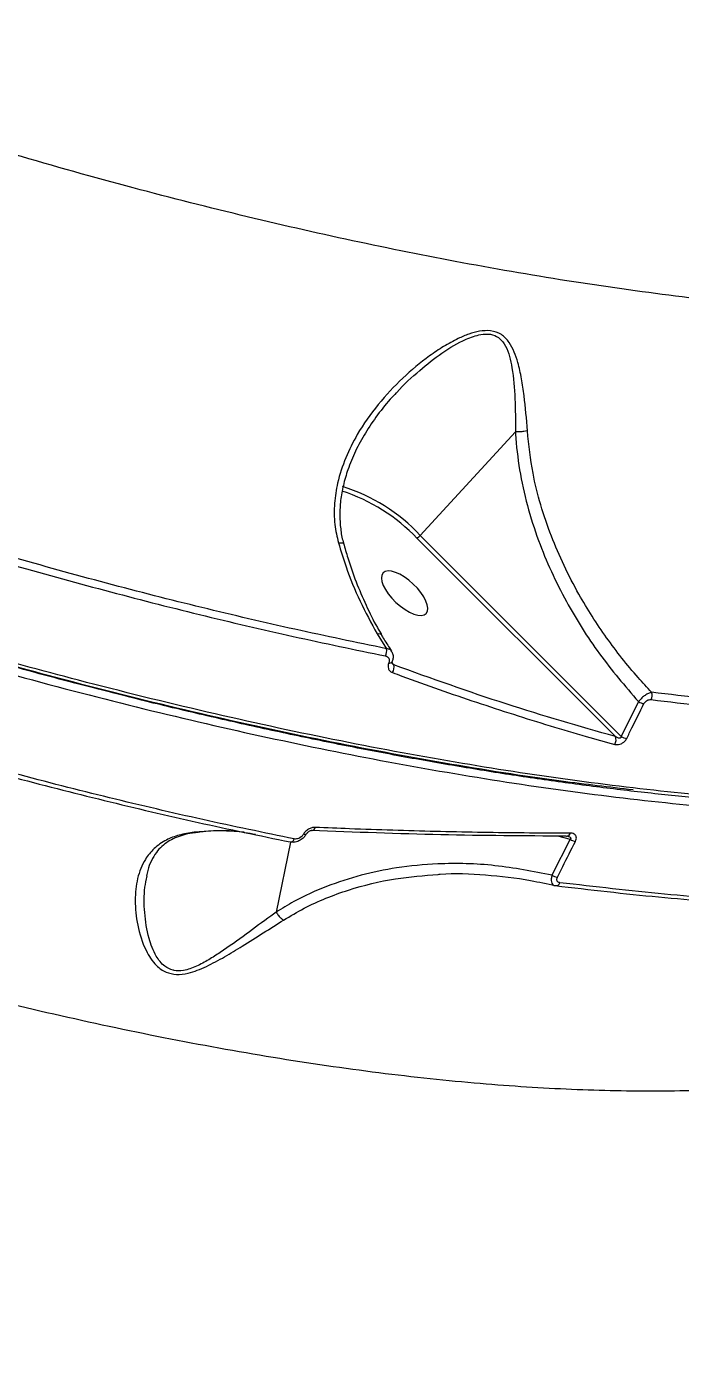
# Model space of a CAD drawing. Header units: millimetres. Extents: x -4335 to 4318, y -3792 to 3101.
# Drawn here: x 1245.6 to 1348.5, y 440.5 to 651.2 of the extents above; entities that cross this region are included whole.
import ezdxf

# ---------------------------------------------------------------- set-up
doc = ezdxf.new("R2010")
doc.units = ezdxf.units.MM
doc.layers.add('DIKOM_ОБЪЕКТ', color=7, linetype='Continuous')
doc.layers.add('DIKOM_РАЗМЕР_ОБЪЕКТА', color=7, linetype='Continuous')
doc.styles.add('style1', font='arial.ttf', dxfattribs={"width": 0.8})
doc.dimstyles.new('1-50', dxfattribs={"dimtxt": 300, "dimasz": 200, "dimexe": 100, "dimexo": 0, "dimgap": 100, "dimtad": 1, "dimtxsty": 'style1', "dimcen": 200, "dimclrd": 7, "dimclre": 7, "dimclrt": 7, "dimadec": 1, "dimazin": 2, "dimtfac": 1, "dimtmove": 0, "dimatfit": 2, "dimfxl": 0, "dimlwd": 25, "dimlwe": 18, "dimarcsym": 0})

# ---------------------------------------------------------------- blocks, each defined once
blk = doc.blocks.new('*D2')
at = {"layer": 'Defpoints', "color": 0, "transparency": 16777216}
for p in [(2711.72, 601.17), (-2007.01, 181.47), (-2007.01, -2298.93)]:
    blk.add_point(p, dxfattribs=at)
at = {"layer": 'DIKOM_РАЗМЕР_ОБЪЕКТА', "color": 7, "lineweight": 18, "transparency": 16777216}
for p, q in [((2711.72, 601.17), (2711.72, -2398.93)), ((-2007.01, 181.47), (-2007.01, -2398.93))]:
    blk.add_line(p, q, dxfattribs=at)
at = {"layer": 'DIKOM_РАЗМЕР_ОБЪЕКТА', "color": 7, "lineweight": 25, "transparency": 16777216}
blk.add_line((2511.72, -2298.93), (-1807.01, -2298.93), dxfattribs=at)
at = {"layer": 'DIKOM_РАЗМЕР_ОБЪЕКТА', "color": 7, "transparency": 16777216}
for points in [[(-1807.01, -2265.6), (-1807.01, -2332.27), (-2007.01, -2298.93)], [(2511.72, -2265.6), (2511.72, -2332.27), (2711.72, -2298.93)]]:
    blk.add_solid(points, dxfattribs=at)
at = {"layer": 'DIKOM_РАЗМЕР_ОБЪЕКТА', "color": 7, "transparency": 16777216, "insert": (-22.56, -2045.76), "char_height": 300, "attachment_point": 5, "style": 'style1'}
blk.add_mtext('4750', dxfattribs=at)
blk = doc.blocks.new('*D3')
at = {"layer": 'Defpoints', "color": 0, "transparency": 16777216}
for p in [(-2375.87, 1532.76), (1667.44, 1532.76), (-1786.5, -1525.94)]:
    blk.add_point(p, dxfattribs=at)
at = {"layer": 'DIKOM_РАЗМЕР_ОБЪЕКТА', "color": 7, "lineweight": 18, "transparency": 16777216}
for p, q in [((1667.44, 1532.76), (-2475.87, 1532.76)), ((-1786.5, -1525.94), (-2475.87, -1525.94))]:
    blk.add_line(p, q, dxfattribs=at)
at = {"layer": 'DIKOM_РАЗМЕР_ОБЪЕКТА', "color": 7, "lineweight": 25, "transparency": 16777216}
blk.add_line((-2375.87, -1325.94), (-2375.87, 1332.76), dxfattribs=at)
at = {"layer": 'DIKOM_РАЗМЕР_ОБЪЕКТА', "color": 7, "transparency": 16777216}
for points in [[(-2409.21, 1332.76), (-2342.54, 1332.76), (-2375.87, 1532.76)], [(-2409.21, -1325.94), (-2342.54, -1325.94), (-2375.87, -1525.94)]]:
    blk.add_solid(points, dxfattribs=at)
at = {"layer": 'DIKOM_РАЗМЕР_ОБЪЕКТА', "color": 7, "transparency": 16777216, "insert": (-2629.15, -119.32), "char_height": 300, "attachment_point": 5, "rotation": 90, "style": 'style1'}
blk.add_mtext('3050', dxfattribs=at)

msp = doc.modelspace()

# ---------------------------------------------------------------- linework, layer by layer
at = {"layer": 'DIKOM_ОБЪЕКТ', "color": 7, "linetype": 'Continuous', "lineweight": 15}
for p, q in [((1303.579, 593.312), (1303.778, 593.549)), ((1322.542, 587.434), (1307.54, 571.121)), ((1339.219, 539.464), (1307.54, 571.121)), ((1307.053, 570.661), (1338.288, 539.448)), ((1300.749, 555.631), (1302.208, 553.29)), ((1303.358, 550.74), (1303.078, 551.122)), ((1341.927, 544.952), (1339.219, 539.464)), ((1287.092, 522.85), (1284.834, 511.816)), ((1331.146, 523.275), (1328.297, 517.619)), ((1329.187, 523.837), (1331.146, 523.275))]:
    msp.add_line(p, q, dxfattribs=at)
at = {"layer": 'DIKOM_ОБЪЕКТ', "color": 7, "linetype": 'Continuous', "lineweight": 15, "flags": 128}
for points in [[(1300.749, 555.631), (1301.028, 555.661), (1301.24, 555.636), (1301.375, 555.557), (1301.398, 555.525)], [(1287.034, 522.862), (1287.119, 522.842), (1287.207, 522.847), (1287.297, 522.875), (1287.387, 522.926), (1287.474, 522.999), (1287.557, 523.092), (1287.633, 523.203), (1287.7, 523.329)], [(1289.58, 524.082), (1289.538, 524.043), (1289.441, 524.019), (1289.301, 524.027), (1289.127, 524.067)], [(1330.496, 523.822), (1330.593, 523.781), (1330.684, 523.768)]]:
    msp.add_lwpolyline(points, dxfattribs=at)
at = {"layer": 'DIKOM_ОБЪЕКТ', "color": 7, "linetype": 'Continuous', "lineweight": 15}
for centre, radius, start, end in [((1581.65, 390.64), 457.509, 128.7645, 146.02762), ((1286.513, 551.113), 28.355, 43.58307, 72.12316), ((1287.02, 552.016), 28.037, 42.95551, 72.80663), ((1304.476, 573.876), 4.12, 308.71844, 318.04383), ((1300.626, 552.9), 1.629, 332.19966, 13.85853), ((1302.73, 551.511), 0.487, 252.22187, 319.36614), ((1302.027, 550.344), 1.388, 323.90801, 16.5498), ((1342.639, 545.933), 1.441, 332.24568, 19.64401), ((1343.065, 546.725), 2.107, 237.32359, 262.26283), ((1337.085, 538.945), 1.303, 326.60387, 22.6627), ((1340.34, 541.279), 2.134, 238.3096, 263.00008), ((1290.402, 525.238), 0.597, 281.82813, 351.32797), ((1330.596, 524.38), 0.618, 278.24525, 346.95246), ((1332.523, 525.48), 2.599, 238.01204, 258.13377), ((1329.656, 519.884), 2.642, 239.03856, 258.83999), ((1328.919, 516.619), 0.648, 260.94659, 344.16937)]:
    msp.add_arc(centre, radius, start, end, dxfattribs=at)
at = {"layer": 'DIKOM_ОБЪЕКТ', "color": 7, "linetype": 'Continuous', "lineweight": 15, "extrusion": (0, 0, -1)}
msp.add_ellipse((1305.077, 562.021), major_axis=(-3.399, 3.186), ratio=0.4265139, dxfattribs=at)
at = {"layer": 'DIKOM_ОБЪЕКТ', "color": 7, "linetype": 'Continuous', "lineweight": 15}
for points, knots in [([(1496.918, 637.806), (1496.545, 637.25), (1494.798, 634.646), (1490.659, 630.504), (1484.425, 625.364), (1477.016, 620.779), (1468.534, 616.726), (1458.929, 613.235), (1448.192, 610.343), (1436.268, 608.073), (1423.303, 606.48), (1409.621, 605.598), (1395.389, 605.392), (1380.724, 605.813), (1365.225, 606.864), (1348.917, 608.569), (1331.841, 610.94), (1314.481, 613.908), (1296.918, 617.435), (1279.233, 621.475), (1261.041, 626.11), (1242.379, 631.363), (1223.31, 637.185), (1210.443, 641.522), (1204.011, 643.69)], [0, 0, 0, 0, 0.0124028, 0.058089, 0.1037403, 0.1507091, 0.1977162, 0.2446847, 0.2933525, 0.3420202, 0.3913867, 0.4407536, 0.4871196, 0.5335221, 0.5798888, 0.6276066, 0.6753629, 0.7230814, 0.7686088, 0.8141694, 0.8596974, 0.9064531, 0.9532441, 1, 1, 1, 1]), ([(1324.429, 587.591), (1324.28, 589.456), (1324.054, 592.281), (1323.525, 595.811), (1323.018, 598.113), (1322.382, 600.029), (1321.591, 601.578), (1320.404, 602.847), (1318.724, 603.441), (1316.907, 603.327), (1315.184, 602.848), (1313.282, 602.044), (1311.199, 600.897), (1308.219, 598.89), (1304.664, 595.926), (1300.795, 591.787), (1297.802, 587.533), (1295.7, 583.351), (1294.501, 579.702), (1293.962, 576.163), (1293.967, 572.97), (1294.434, 570.906), (1294.652, 569.941)], [0, 0, 0, 0, 0.0867816, 0.1315356, 0.1762552, 0.2078827, 0.2400717, 0.273699, 0.3076363, 0.33722, 0.3648037, 0.3930655, 0.4333491, 0.4736752, 0.5563646, 0.6423809, 0.7300149, 0.7923671, 0.8559809, 0.9051976, 0.9556706, 1, 1, 1, 1]), ([(1303.778, 593.549), (1303.804, 593.579), (1304.897, 594.881), (1307.301, 597.004), (1310.891, 599.927), (1314.172, 601.859), (1316.83, 602.805), (1318.634, 602.888), (1319.57, 602.505), (1320.377, 601.883), (1321.058, 600.943), (1321.644, 599.329), (1322.182, 596.609), (1322.519, 592.69), (1322.55, 589.209), (1322.55, 587.44), (1322.55, 587.438)], [0, 0, 0, 0, 0.0031405, 0.1357116, 0.2541495, 0.3719684, 0.4399993, 0.4859939, 0.5316194, 0.5389984, 0.592176, 0.6506686, 0.7093704, 0.8545057, 0.9998807, 1, 1, 1, 1]), ([(1486.632, 555.065), (1486.627, 555.061), (1484.554, 552.962), (1479.34, 549.276), (1470.865, 544.113), (1461.047, 539.68), (1450.279, 535.976), (1438.572, 533.023), (1426.02, 530.793), (1412.413, 529.251), (1397.756, 528.433), (1382.074, 528.358), (1365.712, 529.03), (1348.744, 530.426), (1331.253, 532.513), (1312.953, 535.325), (1293.875, 538.882), (1274.068, 543.191), (1254.818, 547.947), (1236.263, 553.018), (1218.503, 558.283), (1200.462, 564.039), (1182.184, 570.276), (1163.868, 576.925), (1145.603, 583.952), (1129.329, 590.534), (1119.103, 594.89), (1114.939, 596.664)], [0, 0, 0, 0, 0.0000878, 0.0436667, 0.0885112, 0.1333924, 0.1782369, 0.2218161, 0.2654287, 0.3090078, 0.3538527, 0.3987342, 0.4435791, 0.4871583, 0.5307708, 0.57435, 0.6191948, 0.6640763, 0.7089213, 0.7468489, 0.7848208, 0.8227929, 0.8611245, 0.8994563, 0.936823, 0.9742742, 1, 1, 1, 1]), ([(1114.108, 594.998), (1118.272, 593.224), (1129.49, 588.446), (1147.767, 581.087), (1168.858, 573.083), (1190.015, 565.581), (1211.164, 558.623), (1232.231, 552.247), (1252.751, 546.594), (1272.667, 541.665), (1291.936, 537.449), (1310.872, 533.875), (1329.393, 530.986), (1347.423, 528.806), (1364.565, 527.386), (1380.782, 526.711), (1396.056, 526.752), (1410.636, 527.511), (1424.441, 529.015), (1437.401, 531.279), (1449.235, 534.25), (1459.916, 537.907), (1469.5, 542.187), (1477.981, 547.249), (1483.392, 551.016), (1485.651, 553.299), (1485.778, 553.428)], [0, 0, 0, 0, 0.0257247, 0.069302, 0.1129129, 0.1564903, 0.2013334, 0.2462131, 0.2910562, 0.3346335, 0.3782444, 0.4218217, 0.4666648, 0.5115445, 0.5563877, 0.5999644, 0.6435748, 0.6871516, 0.7319942, 0.7768733, 0.8217157, 0.865293, 0.9089037, 0.9524807, 0.9973237, 1, 1, 1, 1]), ([(1303.776, 593.55), (1303.554, 593.329), (1302.476, 592.256), (1300.816, 590.159), (1298.869, 587.318), (1297.31, 584.423), (1296.162, 581.655), (1295.39, 579.057), (1294.965, 576.664), (1294.817, 574.364), (1294.973, 572.187), (1295.193, 570.699), (1295.439, 569.967), (1295.463, 569.896)], [0, 0, 0, 0, 0.0357667, 0.1731773, 0.3041792, 0.4293476, 0.5497128, 0.6485803, 0.7421114, 0.8300795, 0.9131733, 0.9916714, 1, 1, 1, 1]), ([(1322.55, 587.438), (1322.549, 587.438), (1322.547, 587.438), (1322.544, 587.436), (1322.543, 587.435), (1322.542, 587.434)], [0, 0, 0, 0, 0.2965086, 0.7085084, 1, 1, 1, 1]), ([(1322.542, 587.434), (1322.548, 587.318), (1322.655, 585.326), (1323.106, 581.436), (1324.338, 575.825), (1326.047, 570.476), (1328.136, 565.428), (1331.185, 559.381), (1335.582, 552.341), (1339.812, 547.415), (1341.927, 544.952)], [0, 0, 0, 0, 0.0075308, 0.1291222, 0.2511152, 0.3728213, 0.4835492, 0.5942892, 0.7971152, 1, 1, 1, 1]), ([(1324.429, 587.591), (1324.393, 587.583), (1324.221, 587.544), (1323.824, 587.478), (1323.202, 587.422), (1322.767, 587.433), (1322.55, 587.438)], [0, 0, 0, 0, 0.065932, 0.317276, 0.6586245, 1, 1, 1, 1]), ([(1343.996, 546.417), (1343.285, 547.187), (1340.763, 549.916), (1336.776, 554.975), (1332.955, 560.941), (1330.148, 566.342), (1328.118, 571.039), (1326.469, 575.905), (1325.06, 581.447), (1324.658, 585.363), (1324.429, 587.591)], [0, 0, 0, 0, 0.0670624, 0.2378732, 0.4109027, 0.5196078, 0.6283011, 0.740236, 0.8521486, 1, 1, 1, 1]), ([(1341.074, 531.057), (1337.322, 531.486), (1327.689, 532.59), (1311.429, 535.178), (1292.465, 538.711), (1272.976, 542.959), (1254.31, 547.568), (1236.592, 552.401), (1219.919, 557.311), (1203.049, 562.639), (1185.824, 568.431), (1168.262, 574.73), (1154.011, 580.069), (1145.678, 583.416), (1143.321, 584.363)], [0, 0, 0, 0, 0.0647053, 0.1661342, 0.2675632, 0.3688301, 0.4697787, 0.5515771, 0.6334599, 0.7153426, 0.7971408, 0.8818092, 0.9665714, 1, 1, 1, 1]), ([(1486.432, 554.81), (1485.819, 554.257), (1484.1, 552.709), (1480.979, 550.34), (1477.095, 547.69), (1472.93, 545.208), (1468.501, 542.884), (1463.802, 540.72), (1458.831, 538.715), (1453.586, 536.87), (1448.078, 535.188), (1442.329, 533.675), (1436.36, 532.338), (1430.184, 531.181), (1423.799, 530.201), (1417.205, 529.397), (1410.397, 528.769), (1403.377, 528.316), (1396.14, 528.038), (1388.687, 527.935), (1381.013, 528.007), (1373.116, 528.254), (1365.003, 528.676), (1356.704, 529.271), (1348.252, 530.039), (1339.667, 530.976), (1330.954, 532.082), (1322.108, 533.357), (1313.127, 534.801), (1304.008, 536.414), (1294.749, 538.196), (1285.347, 540.148), (1275.8, 542.27), (1266.103, 544.564), (1256.259, 547.029), (1246.297, 549.659), (1236.257, 552.442), (1226.172, 555.37), (1216.054, 558.44), (1205.896, 561.652), (1195.696, 565.007), (1185.45, 568.508), (1175.154, 572.151), (1164.807, 575.947), (1155.907, 579.302), (1150.45, 581.444), (1148.466, 582.223)], [0, 0, 0, 0, 0.01275, 0.0357295, 0.0587148, 0.0817234, 0.1047781, 0.1279022, 0.1511186, 0.1744503, 0.1979133, 0.2213855, 0.244727, 0.267965, 0.2911251, 0.3142324, 0.3373131, 0.3603927, 0.3834918, 0.4066332, 0.429843, 0.4531471, 0.4765722, 0.5000411, 0.5234077, 0.5466592, 0.5698222, 0.592923, 0.6159882, 0.639044, 0.6621143, 0.6852192, 0.708385, 0.7316381, 0.755005, 0.778461, 0.8018613, 0.8251315, 0.8483058, 0.8714108, 0.8944728, 0.9175182, 0.940573, 0.9636553, 0.9867913, 1, 1, 1, 1]), ([(1294.652, 569.941), (1294.683, 569.945), (1294.779, 569.957), (1295.026, 569.982), (1295.302, 569.979), (1295.463, 569.942), (1295.438, 569.893), (1295.436, 569.888)], [0, 0, 0, 0, 0.0671425, 0.2085149, 0.583096, 0.9576444, 1, 1, 1, 1]), ([(1294.652, 569.941), (1295.036, 568.682), (1295.995, 565.543), (1297.969, 560.697), (1299.819, 557.327), (1300.749, 555.631)], [0, 0, 0, 0, 0.2495543, 0.6225678, 1, 1, 1, 1]), ([(1295.474, 569.903), (1295.683, 569.124), (1296.24, 567.051), (1297.411, 563.786), (1298.971, 560.126), (1300.317, 557.368), (1301.202, 555.894), (1301.416, 555.537)], [0, 0, 0, 0, 0.1520462, 0.4052021, 0.6604065, 0.9179856, 1, 1, 1, 1]), ([(1302.208, 553.29), (1297.427, 554.279), (1287.866, 556.257), (1273.135, 559.722), (1258.158, 563.519), (1247.962, 566.374), (1242.865, 567.801)], [0, 0, 0, 0, 0.2491217, 0.4982431, 0.7491211, 1, 1, 1, 1]), ([(1242.637, 566.667), (1247.707, 565.248), (1257.846, 562.409), (1272.813, 558.612), (1287.602, 555.132), (1297.246, 553.137), (1302.067, 552.14)], [0, 0, 0, 0, 0.2491213, 0.4982431, 0.7491219, 1, 1, 1, 1]), ([(1301.376, 555.52), (1301.527, 555.261), (1302.04, 554.382), (1302.605, 553.547), (1303.003, 552.959)], [0, 0, 0, 0, 0.2942633, 1, 1, 1, 1]), ([(1302.972, 552.913), (1302.957, 552.95), (1302.89, 553.111), (1302.616, 553.246), (1302.327, 553.277), (1302.208, 553.29)], [0, 0, 0, 0, 0.1452608, 0.6505769, 1, 1, 1, 1]), ([(1302.983, 552.918), (1303.079, 552.738), (1303.28, 552.358), (1303.301, 551.733), (1303.143, 551.361), (1303.075, 551.204)], [0, 0, 0, 0, 0.3440113, 0.7223171, 1, 1, 1, 1]), ([(1302.067, 552.14), (1302.116, 552.127), (1302.279, 552.085), (1302.494, 551.931), (1302.643, 551.669), (1302.685, 551.364), (1302.616, 551.153), (1302.581, 551.047)], [0, 0, 0, 0, 0.1043848, 0.345391, 0.5759287, 0.7877677, 1, 1, 1, 1]), ([(1302.581, 551.047), (1302.531, 550.895), (1302.431, 550.59), (1302.495, 550.156), (1302.709, 549.76), (1302.996, 549.608), (1303.149, 549.527)], [0, 0, 0, 0, 0.2322127, 0.4640321, 0.7140144, 1, 1, 1, 1]), ([(1303.15, 551.284), (1303.129, 551.248), (1303.084, 551.17), (1303.064, 551.071), (1303.072, 551.026), (1303.071, 551.031), (1303.071, 551.033)], [0, 0, 0, 0, 0.1699415, 0.3750248, 0.6964942, 1, 1, 1, 1]), ([(1303.358, 550.74), (1303.27, 550.811), (1303.161, 550.898), (1303.089, 551.014), (1303.075, 551.036)], [0, 0, 0, 0, 0.8145348, 1, 1, 1, 1]), ([(1338.288, 539.448), (1332.588, 541.08), (1321.17, 544.351), (1309.302, 548.608), (1303.358, 550.74)], [0, 0, 0, 0, 0.499174, 1, 1, 1, 1]), ([(1303.149, 549.527), (1303.644, 549.345), (1306.117, 548.434), (1312.518, 546.143), (1322.254, 542.885), (1331.427, 540.098), (1336.686, 538.64), (1338.173, 538.228)], [0, 0, 0, 0, 0.041374, 0.2068724, 0.5381545, 0.8694355, 1, 1, 1, 1]), ([(1343.996, 546.417), (1343.836, 546.374), (1343.515, 546.287), (1342.956, 545.963), (1342.434, 545.544), (1342.102, 545.187), (1341.957, 544.992), (1341.927, 544.952)], [0, 0, 0, 0, 0.2435302, 0.4875378, 0.7197841, 0.9418394, 1, 1, 1, 1]), ([(1405.486, 543.109), (1400.783, 543.021), (1391.377, 542.844), (1376.296, 543.392), (1360.579, 544.492), (1349.524, 545.775), (1343.996, 546.417)], [0, 0, 0, 0, 0.2486152, 0.49723, 0.7486155, 1, 1, 1, 1]), ([(1340.08, 539.161), (1340.345, 539.711), (1341.232, 541.545), (1342.143, 543.363), (1342.781, 544.637)], [0, 0, 0, 0, 0.2996325, 1, 1, 1, 1]), ([(1342.781, 544.637), (1342.808, 544.686), (1342.878, 544.809), (1343.057, 545.003), (1343.316, 545.17), (1343.622, 545.273), (1343.81, 545.266), (1343.914, 545.262)], [0, 0, 0, 0, 0.1207589, 0.3075423, 0.5229225, 0.7374414, 1, 1, 1, 1]), ([(1343.914, 545.262), (1349.389, 544.626), (1360.339, 543.355), (1376.031, 542.249), (1391.2, 541.688), (1400.726, 541.867), (1405.488, 541.956)], [0, 0, 0, 0, 0.2486163, 0.4972327, 0.7486164, 1, 1, 1, 1]), ([(1287.7, 523.329), (1282.913, 524.32), (1273.339, 526.302), (1258.588, 529.773), (1243.59, 533.577), (1233.381, 536.438), (1228.276, 537.868)], [0, 0, 0, 0, 0.2491214, 0.4982424, 0.7491207, 1, 1, 1, 1]), ([(1338.173, 538.228), (1338.367, 538.199), (1338.689, 538.151), (1339.213, 538.308), (1339.621, 538.558), (1339.918, 538.868), (1340.032, 539.074), (1340.08, 539.161)], [0, 0, 0, 0, 0.3038677, 0.5023252, 0.701705, 0.873293, 1, 1, 1, 1]), ([(1339.219, 539.464), (1339.215, 539.424), (1339.209, 539.358), (1339.16, 539.28), (1339.098, 539.231), (1339.014, 539.202), (1338.867, 539.194), (1338.607, 539.257), (1338.413, 539.373), (1338.288, 539.448)], [0, 0, 0, 0, 0.1044821, 0.1740939, 0.229767, 0.3047938, 0.3967239, 0.6086589, 1, 1, 1, 1]), ([(1227.698, 537.387), (1232.76, 535.968), (1242.882, 533.13), (1257.826, 529.334), (1272.592, 525.854), (1282.22, 523.859), (1287.034, 522.862)], [0, 0, 0, 0, 0.2491214, 0.4982427, 0.7491211, 1, 1, 1, 1]), ([(1146.147, 527.652), (1151.872, 525.524), (1163.322, 521.266), (1180.366, 515.407), (1197.273, 509.955), (1214.578, 504.792), (1232.153, 500.003), (1249.901, 495.674), (1267.36, 491.942), (1284.455, 488.851), (1301.114, 486.435), (1316.802, 484.772), (1331.503, 483.83), (1345.229, 483.562), (1358.363, 483.959), (1370.832, 485.052), (1382.574, 486.859), (1393.565, 489.396), (1403.719, 492.689), (1413.013, 496.772), (1421.281, 501.602), (1428.305, 507.07), (1434.05, 512.857), (1436.915, 517.049), (1438.285, 519.052)], [0, 0, 0, 0, 0.0414057, 0.0828113, 0.1246292, 0.166447, 0.2126755, 0.2589398, 0.3051679, 0.3527586, 0.4003889, 0.447979, 0.4927531, 0.5375611, 0.5823347, 0.6284006, 0.6745038, 0.7205693, 0.7683014, 0.8160333, 0.8644509, 0.9128685, 0.9583431, 1, 1, 1, 1]), ([(1290.992, 525.148), (1290.812, 525.138), (1290.451, 525.118), (1289.898, 524.87), (1289.425, 524.513), (1289.22, 524.206), (1289.127, 524.067)], [0, 0, 0, 0, 0.2591456, 0.5177148, 0.7812211, 1, 1, 1, 1]), ([(1331.198, 524.24), (1330.663, 524.241), (1327.991, 524.243), (1320.974, 524.286), (1309.969, 524.474), (1299.186, 524.806), (1292.798, 525.073), (1290.992, 525.148)], [0, 0, 0, 0, 0.0413731, 0.2068726, 0.5381555, 0.8694369, 1, 1, 1, 1]), ([(1271.94, 524.395), (1271.118, 524.263), (1269.474, 523.998), (1267.342, 523.146), (1265.537, 521.875), (1263.942, 519.889), (1262.879, 517.16), (1262.526, 513.641), (1262.872, 509.751), (1263.86, 506.625), (1265.027, 504.52), (1266.01, 503.295), (1267.326, 502.321), (1269.092, 501.91), (1271.307, 502.183), (1273.908, 503.227), (1276.737, 504.757), (1279.71, 506.58), (1282.827, 508.55), (1284.954, 509.893), (1286.018, 510.565)], [0, 0, 0, 0, 0.0482057, 0.0964661, 0.1564819, 0.2165958, 0.3050926, 0.3937436, 0.4869554, 0.5799886, 0.6113371, 0.6426249, 0.6797857, 0.7100254, 0.7402873, 0.7862496, 0.8340978, 0.8820764, 0.9410329, 1, 1, 1, 1]), ([(1272.322, 524.339), (1272.075, 524.313), (1271.292, 524.231), (1270.147, 523.95), (1268.876, 523.506), (1267.758, 522.909), (1266.788, 522.163), (1265.893, 521.169), (1265.14, 519.909), (1264.632, 518.664), (1264.477, 517.789), (1264.425, 517.493)], [0, 0, 0, 0, 0.0450407, 0.1430544, 0.2472225, 0.3577743, 0.477504, 0.6100414, 0.7614992, 0.9190093, 1, 1, 1, 1]), ([(1281.583, 524.018), (1280.473, 524.223), (1277.251, 524.82), (1274.043, 524.563), (1271.94, 524.395)], [0, 0, 0, 0, 0.3444491, 1, 1, 1, 1]), ([(1272.294, 524.378), (1272.254, 524.366), (1272.164, 524.337), (1272.042, 524.364), (1271.965, 524.387), (1271.94, 524.395)], [0, 0, 0, 0, 0.3476734, 0.7900111, 1, 1, 1, 1]), ([(1279.815, 524.393), (1278.739, 524.476), (1276.58, 524.643), (1274.07, 524.58), (1272.654, 524.376), (1272.303, 524.325)], [0, 0, 0, 0, 0.4270935, 0.8578522, 1, 1, 1, 1]), ([(1289.569, 524.087), (1289.464, 523.92), (1289.223, 523.536), (1288.609, 523.077), (1287.878, 522.818), (1287.332, 522.773), (1287.098, 522.848), (1287.084, 522.852)], [0, 0, 0, 0, 0.1986172, 0.455252, 0.7426478, 0.9846343, 1, 1, 1, 1]), ([(1289.127, 524.067), (1289.104, 524.028), (1289.01, 523.872), (1288.773, 523.629), (1288.417, 523.416), (1288.04, 523.3), (1287.814, 523.319), (1287.7, 523.329)], [0, 0, 0, 0, 0.0798524, 0.3181217, 0.5555843, 0.7774137, 1, 1, 1, 1]), ([(1290.522, 524.652), (1290.516, 524.653), (1290.478, 524.657), (1290.329, 524.639), (1290.109, 524.562), (1289.881, 524.425), (1289.709, 524.267), (1289.613, 524.145), (1289.589, 524.094), (1289.584, 524.084)], [0, 0, 0, 0, 0.039536, 0.2318953, 0.434873, 0.6513023, 0.8287173, 0.9649179, 1, 1, 1, 1]), ([(1290.376, 524.706), (1297.231, 524.448), (1310.964, 523.929), (1323.978, 523.858), (1330.496, 523.822)], [0, 0, 0, 0, 0.4991779, 1, 1, 1, 1]), ([(1329.145, 517.293), (1329.425, 517.859), (1330.358, 519.748), (1331.317, 521.623), (1331.989, 522.936)], [0, 0, 0, 0, 0.2996328, 1, 1, 1, 1]), ([(1330.771, 523.762), (1330.771, 523.762), (1330.772, 523.763), (1330.716, 523.765), (1330.683, 523.766)], [0, 0, 0, 0, 0.3929168, 1, 1, 1, 1]), ([(1330.778, 523.756), (1330.843, 523.737), (1330.974, 523.7), (1331.119, 523.622), (1331.2, 523.547), (1331.235, 523.491), (1331.249, 523.436), (1331.237, 523.378), (1331.202, 523.322), (1331.166, 523.291), (1331.146, 523.275)], [0, 0, 0, 0, 0.2386297, 0.4787975, 0.5901287, 0.6609681, 0.7437963, 0.821835, 0.9062174, 1, 1, 1, 1]), ([(1331.989, 522.936), (1332.04, 523.055), (1332.141, 523.292), (1332.145, 523.628), (1332.033, 523.906), (1331.805, 524.114), (1331.513, 524.224), (1331.29, 524.236), (1331.198, 524.24)], [0, 0, 0, 0, 0.1643442, 0.3291649, 0.4897606, 0.6616265, 0.8613957, 1, 1, 1, 1]), ([(1328.297, 517.619), (1325.306, 518.207), (1319.325, 519.382), (1311.093, 519.578), (1304.048, 518.917), (1298.189, 517.706), (1292.761, 515.945), (1288.303, 513.93), (1285.76, 512.381), (1284.834, 511.816)], [0, 0, 0, 0, 0.1992541, 0.3984549, 0.5429343, 0.6708094, 0.7989889, 0.9267417, 1, 1, 1, 1]), ([(1284.835, 511.807), (1284.833, 511.806), (1284.551, 511.598), (1283.011, 510.483), (1280.128, 508.347), (1276.858, 505.979), (1274.216, 504.287), (1272.291, 503.241), (1270.393, 502.565), (1269.154, 502.549), (1268.154, 502.758), (1267.001, 503.351), (1265.68, 505.107), (1264.595, 508.044), (1264.039, 511.766), (1263.984, 515.101), (1264.395, 516.894), (1264.527, 517.472)], [0, 0, 0, 0, 0.0001036, 0.0258228, 0.1396931, 0.2557191, 0.3045487, 0.3542, 0.4057884, 0.4442301, 0.4487217, 0.4918148, 0.5588304, 0.6570436, 0.7941226, 0.9336058, 1, 1, 1, 1]), ([(1286.018, 510.565), (1287.086, 511.198), (1290.319, 513.113), (1296.188, 515.44), (1303.307, 517.209), (1308.115, 517.577), (1310.374, 517.75)], [0, 0, 0, 0, 0.1459938, 0.4417117, 0.7376495, 1, 1, 1, 1]), ([(1310.374, 517.75), (1310.471, 517.76), (1312.92, 518.017), (1317.81, 517.737), (1323.877, 517.074), (1327.524, 516.266), (1328.817, 515.979)], [0, 0, 0, 0, 0.0159029, 0.4024802, 0.7880237, 1, 1, 1, 1]), ([(1328.297, 517.619), (1328.248, 517.427), (1328.15, 517.042), (1328.183, 516.546), (1328.35, 516.181), (1328.585, 516.012), (1328.761, 515.987), (1328.817, 515.979)], [0, 0, 0, 0, 0.2221352, 0.4444026, 0.6650651, 0.8922294, 1, 1, 1, 1]), ([(1329.542, 516.442), (1329.529, 516.444), (1329.434, 516.457), (1329.28, 516.511), (1329.128, 516.646), (1329.049, 516.829), (1329.047, 517.054), (1329.112, 517.213), (1329.145, 517.293)], [0, 0, 0, 0, 0.0354309, 0.2573353, 0.4481812, 0.6281035, 0.8143324, 1, 1, 1, 1]), ([(1391.111, 513.125), (1386.402, 513.037), (1376.984, 512.86), (1361.884, 513.41), (1346.146, 514.512), (1335.077, 515.799), (1329.542, 516.442)], [0, 0, 0, 0, 0.2486165, 0.4972322, 0.7486158, 1, 1, 1, 1]), ([(1328.817, 515.979), (1334.284, 515.343), (1345.218, 514.069), (1360.887, 512.96), (1376.034, 512.395), (1385.546, 512.571), (1390.301, 512.659)], [0, 0, 0, 0, 0.2486153, 0.4972307, 0.7486155, 1, 1, 1, 1]), ([(1284.834, 511.816), (1284.833, 511.815), (1284.833, 511.812), (1284.833, 511.809), (1284.834, 511.807), (1284.835, 511.807)], [0, 0, 0, 0, 0.4274176, 0.7870504, 1, 1, 1, 1]), ([(1284.835, 511.807), (1284.962, 511.621), (1285.216, 511.248), (1285.61, 510.847), (1285.874, 510.646), (1285.993, 510.579), (1286.018, 510.565)], [0, 0, 0, 0, 0.3413688, 0.6827547, 0.9340863, 1, 1, 1, 1]), ([(1426.91, 446.245), (1426.916, 445.927), (1426.941, 444.705), (1425.675, 442.509), (1423.163, 439.718), (1419.429, 436.923), (1414.679, 434.14), (1408.763, 431.288), (1401.656, 428.371), (1393.35, 425.396), (1383.823, 422.361), (1373.053, 419.277), (1360.983, 416.139), (1347.756, 412.994), (1333.703, 409.921), (1318.999, 406.945), (1303.77, 404.077), (1287.601, 401.238), (1270.511, 398.443), (1252.54, 395.707), (1234.199, 393.108), (1215.566, 390.657), (1196.829, 388.351), (1184.001, 386.917), (1177.621, 386.204)], [0, 0, 0, 0, 0.0169744, 0.0652169, 0.1134185, 0.1587682, 0.204152, 0.2495011, 0.2961589, 0.3428548, 0.3895123, 0.4378578, 0.4862033, 0.5352431, 0.584283, 0.6303421, 0.6764374, 0.7224971, 0.7698989, 0.8173391, 0.8647416, 0.9099677, 0.9552266, 1, 1, 1, 1])]:
    msp.add_open_spline(points, degree=3, knots=knots, dxfattribs=at)

# ---------------------------------------------------------------- dimensions: what is measured, and where the dimension line sits
at = {"layer": 'DIKOM_РАЗМЕР_ОБЪЕКТА'}
dim = msp.add_linear_dim(base=(-2375.873, 1532.764), p1=(-1786.496, -1525.942), p2=(1667.44, 1532.764), angle=90, text='3050', dimstyle='1-50', dxfattribs=at)
dim.commit()
dim.dimension.update_dxf_attribs({"geometry": '*D3', "text_midpoint": (-2375.873, -119.318), "dimtype": 160})
dim = msp.add_linear_dim(base=(-2007.007, -2298.934), p1=(2711.721, 601.173), p2=(-2007.007, 181.474), text='4750', dimstyle='1-50', dxfattribs=at)
dim.commit()
dim.dimension.update_dxf_attribs({"geometry": '*D2', "text_midpoint": (-22.564, -2298.934), "dimtype": 160})

doc.saveas('drawing.dxf')
